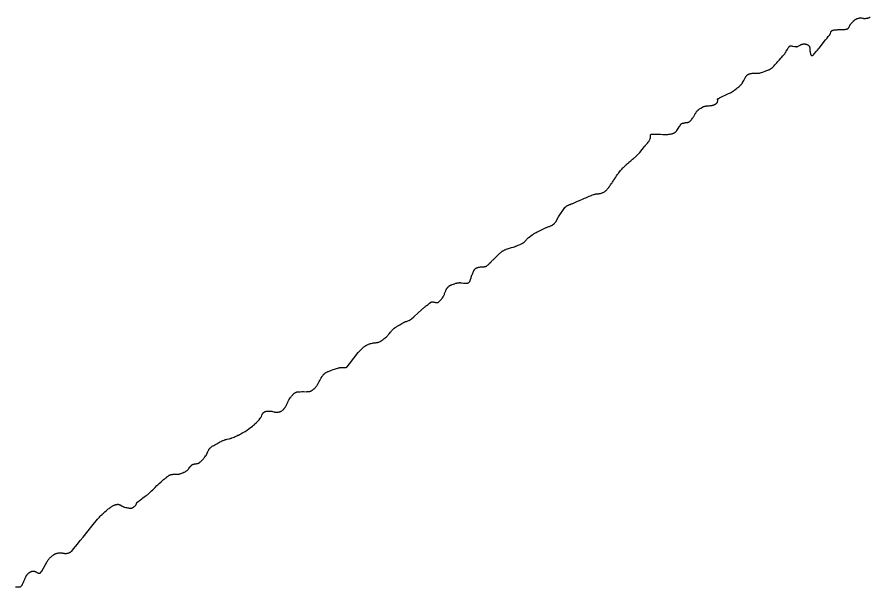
# Model space of a CAD drawing. Header units: millimetres. Extents: x 642261 to 742091, y 6812581 to 6930561.
# Drawn here: x 686023 to 688181, y 6819034 to 6820477 of the extents above; entities that cross this region are included whole.
import ezdxf

# ---------------------------------------------------------------- set-up
doc = ezdxf.new("R2010")
doc.units = ezdxf.units.MM
doc.layers.add('LimiteRegional', color=10, linetype='Continuous')

msp = doc.modelspace()

# ---------------------------------------------------------------- linework, layer by layer
at = {"layer": 'LimiteRegional', "color": 7, "linetype": 'Continuous'}
msp.add_lwpolyline([(686019.121, 6819034.8081), (686027.001, 6819034.398), (686028.212, 6819034.361), (686028.818, 6819034.3741), (686029.722, 6819034.4559), (686030.318, 6819034.563), (686030.613, 6819034.635), (686031.051, 6819034.77), (686031.626, 6819035.004), (686031.909, 6819035.147), (686032.326, 6819035.3951), (686032.735, 6819035.687), (686032.936, 6819035.8521), (686033.296, 6819036.1699), (686033.959, 6819036.8211), (686034.553, 6819037.4891), (686034.915, 6819037.9441), (686035.566, 6819038.873), (686035.86, 6819039.3461), (686036.397, 6819040.3071), (686036.883, 6819041.2861), (686037.776, 6819043.279), (686038.453, 6819044.792), (686038.817, 6819045.5491), (686039.417, 6819046.7959), (686039.801, 6819047.632), (686040.538, 6819049.316), (686041.244, 6819051.009), (686042.622, 6819054.4051), (686043.68, 6819056.943), (686044.424, 6819058.621), (686044.813, 6819059.455), (686045.422, 6819060.6961), (686046.067, 6819061.9241), (686046.406, 6819062.5331), (686046.975, 6819063.4741), (686047.38, 6819064.076), (686047.66, 6819064.4681), (686048.246, 6819065.2301), (686048.706, 6819065.7841), (686049.676, 6819066.8581), (686050.705, 6819067.897), (686051.421, 6819068.576), (686052.916, 6819069.9241), (686053.597, 6819070.5), (686054.058, 6819070.863), (686054.995, 6819071.544), (686055.472, 6819071.8611), (686055.953, 6819072.152), (686056.446, 6819072.4501), (686057.448, 6819072.9821), (686058.132, 6819073.305), (686058.596, 6819073.5071), (686059.543, 6819073.879), (686059.853, 6819073.986), (686060.487, 6819074.1731), (686061.133, 6819074.321), (686061.571, 6819074.4002), (686062.456, 6819074.511), (686063.126, 6819074.5551), (686063.575, 6819074.5671), (686064.473, 6819074.55), (686064.9201, 6819074.523), (686065.809, 6819074.432), (686066.684, 6819074.2961), (686067.256, 6819074.1821), (686068.366, 6819073.903), (686068.91, 6819073.7211), (686069.266, 6819073.574), (686069.965, 6819073.229), (686070.308, 6819073.0361), (686070.988, 6819072.617), (686072.998, 6819071.266), (686074.015, 6819070.644), (686074.533, 6819070.373), (686075.059, 6819070.1371), (686075.327, 6819070.035), (686077.068, 6819069.415), (686078.009, 6819069.1501), (686078.634, 6819069.031), (686078.94, 6819068.9951), (686079.388, 6819068.9771), (686079.771, 6819069.0031), (686079.956, 6819069.032), (686080.223, 6819069.098), (686080.598, 6819069.252), (686080.939, 6819069.478), (686081.0941, 6819069.6211), (686085.716, 6819074.319), (686099.128, 6819098.6211), (686099.612, 6819099.4761), (686100.631, 6819101.144), (686101.716, 6819102.756), (686102.477, 6819103.8), (686103, 6819104.483), (686104.087, 6819105.8191), (686105.373, 6819107.274), (686106.267, 6819108.2161), (686106.88, 6819108.833), (686108.145, 6819110.038), (686109.128, 6819110.918), (686109.8, 6819111.494), (686111.185, 6819112.62), (686111.896, 6819113.1701), (686113.36, 6819114.2461), (686114.876, 6819115.29), (686115.917, 6819115.9701), (686116.624, 6819116.415), (686118.069, 6819117.2891), (686118.577, 6819117.579), (686119.597, 6819118.1081), (686120.623, 6819118.5741), (686121.309, 6819118.8521), (686122.687, 6819119.3361), (686123.726, 6819119.641), (686124.421, 6819119.821), (686125.815, 6819120.1269), (686126.515, 6819120.257), (686127.918, 6819120.478), (686129.327, 6819120.657), (686132.158, 6819120.935), (686132.55, 6819120.963), (686133.335, 6819120.9841), (686134.122, 6819120.961), (686134.647, 6819120.925), (686135.698, 6819120.808), (686137.279, 6819120.547), (686138.334, 6819120.334), (686140.445, 6819119.8711), (686142.028, 6819119.54), (686142.819, 6819119.3961), (686143.873, 6819119.236), (686144.399, 6819119.1751), (686145.188, 6819119.109), (686145.975, 6819119.079), (686146.369, 6819119.08), (686147.154, 6819119.116), (686147.547, 6819119.153), (686148.134, 6819119.232), (686150.029, 6819119.583), (686150.984, 6819119.797), (686152.414, 6819120.172), (686153.827, 6819120.6181), (686154.5231, 6819120.871), (686155.434, 6819121.239), (686155.8809, 6819121.4381), (686156.541, 6819121.755), (686157.5, 6819122.2741), (686158.317, 6819122.783), (686158.712, 6819123.054), (686159.285, 6819123.483), (686160.098, 6819124.179), (686160.606, 6819124.679), (686160.85, 6819124.94), (686161.2, 6819125.346), (686166.02, 6819131.2401), (686175.537, 6819143.0541), (686182.685, 6819151.897), (686189.9871, 6819160.847), (686212.128, 6819187.9831), (686226.882, 6819206.0071), (686227.599, 6819206.8731), (686229.049, 6819208.574), (686230.522, 6819210.2401), (686231.516, 6819211.332), (686233.539, 6819213.48), (686235.086, 6819215.062), (686236.133, 6819216.1051), (686238.262, 6819218.1711), (686239.346, 6819219.1961), (686241.554, 6819221.235), (686243.816, 6819223.267), (686245.357, 6819224.6241), (686248.517, 6819227.353), (686252.057, 6819230.33), (686253.864, 6819231.797), (686255.693, 6819233.234), (686256.615, 6819233.938), (686258.474, 6819235.306), (686259.411, 6819235.968), (686260.825, 6819236.929), (686262.725, 6819238.1441), (686263.68, 6819238.7181), (686265.121, 6819239.536), (686266.569, 6819240.2951), (686267.296, 6819240.651), (686268.592, 6819241.242), (686269.242, 6819241.5181), (686270.219, 6819241.903), (686271.689, 6819242.4181), (686273.165, 6819242.851), (686273.904, 6819243.0351), (686274.8909, 6819243.2461), (686275.386, 6819243.336), (686276.128, 6819243.452), (686277.243, 6819243.5801), (686277.678, 6819243.607), (686278.55, 6819243.5911), (686279.423, 6819243.4901), (686280.006, 6819243.3801), (686280.395, 6819243.2881), (686281.173, 6819243.0651), (686282.05, 6819242.7571), (686282.635, 6819242.5219), (686283.808, 6819241.991), (686284.396, 6819241.7), (686285.043, 6819241.359), (686285.573, 6819241.0799), (686289.124, 6819239.0821), (686290.911, 6819238.127), (686291.807, 6819237.6891), (686292.706, 6819237.2891), (686293.156, 6819237.105), (686294.059, 6819236.775), (686294.511, 6819236.6321), (686295.19, 6819236.4461), (686298.449, 6819235.644), (686300.113, 6819235.2561), (686302.636, 6819234.728), (686304.328, 6819234.433), (686305.175, 6819234.308), (686306.445, 6819234.153), (686308.132, 6819234.016), (686308.972, 6819233.9821), (686310.225, 6819233.9791), (686311.467, 6819234.0381), (686312.084, 6819234.0931), (686312.466, 6819234.139), (686313.224, 6819234.274), (686313.971, 6819234.462), (686314.463, 6819234.6151), (686315.433, 6819234.9841), (686316.148, 6819235.312), (686316.618, 6819235.554), (686317.543, 6819236.089), (686317.998, 6819236.38), (686318.892, 6819237.0061), (686319.764, 6819237.684), (686320.3341, 6819238.1621), (686321.443, 6819239.168), (686321.688, 6819239.41), (686322.145, 6819239.9131), (686322.563, 6819240.44), (686322.822, 6819240.802), (686323.3, 6819241.549), (686323.521, 6819241.9321), (686323.935, 6819242.712), (686324.32, 6819243.5061), (686325.046, 6819245.102), (686325.596, 6819246.278), (686325.886, 6819246.85), (686326.299, 6819247.589), (686326.519, 6819247.9461), (686326.871, 6819248.4641), (686327.253, 6819248.9581), (686327.456, 6819249.1951), (686327.892, 6819249.647), (686328.125, 6819249.8611), (686328.494, 6819250.1661), (686333.022, 6819253.6281), (686335.298, 6819255.344), (686338.729, 6819257.898), (686341.462, 6819259.8941), (686346.9439, 6819263.8631), (686349.6651, 6819265.8741), (686351.014, 6819266.895), (686351.866, 6819267.5521), (686353.548, 6819268.891), (686355.205, 6819270.2601), (686356.295, 6819271.188), (686358.448, 6819273.076), (686360.04, 6819274.519), (686363.176, 6819277.459), (686366.265, 6819280.456), (686372.38, 6819286.5331), (686376.985, 6819291.08), (686379.317, 6819293.326), (686381.679, 6819295.5401), (686382.875, 6819296.6331), (686387.675, 6819300.9551), (686390.089, 6819303.087), (686392.522, 6819305.192), (686393.748, 6819306.233), (686396.226, 6819308.2851), (686397.479, 6819309.2951), (686399.379, 6819310.788), (686401.956, 6819312.7352), (686403.266, 6819313.6871), (686405.26, 6819315.0871), (686407.291, 6819316.45), (686408.322, 6819317.1171), (686408.899, 6819317.466), (686409.29, 6819317.6811), (686410.083, 6819318.069), (686410.485, 6819318.244), (686411.302, 6819318.556), (686412.132, 6819318.8221), (686412.694, 6819318.974), (686413.833, 6819319.2271), (686415.139, 6819319.434), (686416.022, 6819319.533), (686416.616, 6819319.583), (686417.814, 6819319.6511), (686419.633, 6819319.6861), (686420.856, 6819319.678), (686423.319, 6819319.62), (686426.095, 6819319.558), (686427.935, 6819319.564), (686428.849, 6819319.591), (686430.21, 6819319.6721), (686431.555, 6819319.811), (686432.22, 6819319.906), (686433.5351, 6819320.1551), (686434.184, 6819320.3121), (686435.145, 6819320.5911), (686437.446, 6819321.369), (686438.588, 6819321.783), (686440.289, 6819322.4381), (686441.974, 6819323.132), (686442.811, 6819323.494), (686443.2902, 6819323.7124), (686444.472, 6819324.251), (686445.296, 6819324.6451), (686446.524, 6819325.256), (686448.144, 6819326.1101), (686448.946, 6819326.554), (686450.141, 6819327.2411), (686451.9099, 6819328.32), (686452.355, 6819328.613), (686453.209, 6819329.2391), (686453.9784, 6819329.8788), (686454.542, 6819330.391), (686455.537, 6819331.396), (686456.015, 6819331.9211), (686456.938, 6819333.009), (686457.826, 6819334.1351), (686459.543, 6819336.446), (686460.822, 6819338.177), (686461.471, 6819339.025), (686462.358, 6819340.1251), (686462.814, 6819340.658), (686463.516, 6819341.4321), (686464.245, 6819342.168), (686464.621, 6819342.5211), (686465.398, 6819343.1921), (686465.801, 6819343.5081), (686466.425, 6819343.957), (686466.809, 6819344.205), (686467.607, 6819344.6409), (686468.445, 6819345.0061), (686469.022, 6819345.2151), (686469.415, 6819345.34), (686470.216, 6819345.5601), (686470.831, 6819345.7011), (686472.087, 6819345.934), (686473.372, 6819346.119), (686475.981, 6819346.4241), (686477.93, 6819346.679), (686478.889, 6819346.839), (686480.142, 6819347.105), (686480.754, 6819347.267), (686481.651, 6819347.554), (686482.518, 6819347.8991), (686482.939, 6819348.0971), (686483.752, 6819348.548), (686484.143, 6819348.803), (686484.71, 6819349.226), (686485.3739, 6819349.7721), (686486.676, 6819350.8871), (686487.944, 6819352.032), (686488.773, 6819352.8111), (686490.389, 6819354.4061), (686491.569, 6819355.633), (686492.341, 6819356.4641), (686493.851, 6819358.158), (686494.59, 6819359.019), (686496.041, 6819360.768), (686497.456, 6819362.55), (686498.383, 6819363.7542), (686500.2, 6819366.1981), (686500.535, 6819366.671), (686501.168, 6819367.639), (686501.76, 6819368.635), (686502.133, 6819369.312), (686502.838, 6819370.6931), (686503.817, 6819372.8121), (686505.674, 6819377.102), (686506.648, 6819379.208), (686507.168, 6819380.238), (686507.909, 6819381.577), (686508.303, 6819382.2291), (686508.931, 6819383.182), (686509.607, 6819384.102), (686509.965, 6819384.5491), (686510.702, 6819385.389), (686511.127, 6819385.8261), (686511.763, 6819386.4271), (686512.32, 6819386.9181), (686513.454, 6819387.868), (686514.609, 6819388.777), (686515.392, 6819389.362), (686516.982, 6819390.486), (686518.195, 6819391.2942), (686519.013, 6819391.818), (686520.667, 6819392.835), (686523.189, 6819394.302), (686524.89, 6819395.253), (686528.325, 6819397.13), (686533.778, 6819400.0871), (686536.509, 6819401.5291), (686539.256, 6819402.928), (686540.638, 6819403.608), (686543.427, 6819404.9201), (686544.836, 6819405.549), (686546.971, 6819406.453), (686548.365, 6819406.984), (686549.305, 6819407.302), (686549.936, 6819407.5), (686551.208, 6819407.866), (686552.169, 6819408.1191), (686554.105, 6819408.5791), (686559.955, 6819409.828), (686561.894, 6819410.2841), (686562.857, 6819410.532), (686564.292, 6819410.9411), (686565.711, 6819411.4011), (686566.414, 6819411.654), (686570.276, 6819413.14), (686572.1911, 6819413.913), (686575.044, 6819415.112), (686577.874, 6819416.359), (686579.28, 6819417.001), (686582.078, 6819418.324), (686583.469, 6819419.005), (686585.546, 6819420.051), (686588.298, 6819421.494), (686589.667, 6819422.2361), (686591.712, 6819423.376), (686594.762, 6819425.148), (686598.269, 6819427.282), (686599.999, 6819428.3701), (686602.567, 6819430.027), (686605.101, 6819431.718), (686606.357, 6819432.576), (686608.846, 6819434.317), (686610.489, 6819435.498), (686613.738, 6819437.9071), (686615.346, 6819439.1371), (686618.528, 6819441.6471), (686621.67, 6819444.228), (686623.744, 6819445.989), (686625.118, 6819447.182), (686627.847, 6819449.6121), (686629.151, 6819450.8341), (686629.9969, 6819451.668), (686631.636, 6819453.376), (686632.433, 6819454.246), (686633.994, 6819456.0121), (686635.519, 6819457.8011), (686638.525, 6819461.399), (686638.803, 6819461.7431), (686639.315, 6819462.454), (686639.777, 6819463.1921), (686640.06, 6819463.697), (686640.579, 6819464.733), (686640.819, 6819465.263), (686641.2701, 6819466.3401), (686642.564, 6819469.635), (686643.035, 6819470.727), (686643.289, 6819471.2671), (686643.698, 6819472.067), (686644.308, 6819473.109), (686644.6471, 6819473.618), (686645.202, 6819474.361), (686645.821, 6819475.079), (686646.157, 6819475.427), (686646.887, 6819476.099), (686647.283, 6819476.4221), (686647.917, 6819476.889), (686648.524, 6819477.2901), (686648.9279, 6819477.5369), (686649.737, 6819477.982), (686650.1085, 6819478.1655), (686650.952, 6819478.5391), (686651.762, 6819478.8431), (686652.303, 6819479.017), (686653.383, 6819479.3041), (686654.6, 6819479.539), (686655.411, 6819479.6491), (686655.952, 6819479.705), (686657.034, 6819479.78), (686658.656, 6819479.8151), (686659.738, 6819479.802), (686661.9011, 6819479.73), (686664.332, 6819479.655), (686664.75, 6819479.6431), (686665.584, 6819479.5861), (686666.419, 6819479.4891), (686666.9761, 6819479.4051), (686668.089, 6819479.196), (686669.758, 6819478.8041), (686673.097, 6819477.8901), (686674.766, 6819477.4491), (686675.6, 6819477.251), (686676.713, 6819477.0201), (686677.27, 6819476.923), (686678.104, 6819476.803), (686678.939, 6819476.7211), (686679.356, 6819476.695), (686680.191, 6819476.6771), (686680.608, 6819476.6859), (686681.234, 6819476.7241), (686682.809, 6819476.9), (686683.594, 6819477.0211), (686684.768, 6819477.242), (686685.9329, 6819477.513), (686686.512, 6819477.668), (686687.662, 6819478.019), (686688.232, 6819478.2141), (686689.079, 6819478.533), (686690.195, 6819479.0081), (686690.746, 6819479.267), (686691.563, 6819479.682), (686692.766, 6819480.369), (686693.809, 6819481.044), (686694.321, 6819481.4061), (686695.076, 6819481.9771), (686696.176, 6819482.9031), (686697.237, 6819483.9131), (686697.751, 6819484.451), (686698.304, 6819485.0621), (686699.347, 6819486.304), (686700.31, 6819487.567), (686700.9121, 6819488.4211), (686701.297, 6819488.9951), (686702.0299, 6819490.152), (686702.802, 6819491.467), (686703.289, 6819492.3511), (686704.207, 6819494.131), (686704.644, 6819495.0271), (686705.481, 6819496.824), (686707.873, 6819502.212), (686708.691, 6819503.987), (686709.114, 6819504.867), (686709.773, 6819506.175), (686710.468, 6819507.4681), (686710.831, 6819508.1072), (686711.593, 6819509.3719), (686711.994, 6819509.995), (686712.624, 6819510.92), (686715.12, 6819514.4341), (686716.398, 6819516.159), (686717.726, 6819517.8571), (686718.415, 6819518.695), (686719.368, 6819519.8001), (686719.86, 6819520.3461), (686720.621, 6819521.158), (686721.819, 6819522.358), (686723.1151, 6819523.559), (686723.783, 6819524.137), (686724.808, 6819524.965), (686725.862, 6819525.736), (686726.4, 6819526.0972), (686727.499, 6819526.762), (686728.06, 6819527.0621), (686728.915, 6819527.47), (686729.691, 6819527.785), (686730.083, 6819527.924), (686730.679, 6819528.11), (686731.587, 6819528.3331), (686732.513, 6819528.484), (686732.983, 6819528.531), (686734.213, 6819528.619), (686736.673, 6819528.746), (686739.133, 6819528.8241), (686744.055, 6819528.9161), (686747.747, 6819528.9352), (686755.133, 6819528.866), (686757.594, 6819528.8761), (686758.825, 6819528.898), (686760.671, 6819528.957), (686761.185, 6819528.988), (686762.201, 6819529.1091), (686763.201, 6819529.3021), (686763.858, 6819529.469), (686764.293, 6819529.597), (686765.154, 6819529.8879), (686766.109, 6819530.27), (686766.739, 6819530.5551), (686767.98, 6819531.189), (686768.593, 6819531.535), (686769.803, 6819532.279), (686770.994, 6819533.0821), (686771.779, 6819533.6441), (686773.327, 6819534.8171), (686774.42, 6819535.7041), (686775.117, 6819536.3071), (686776.442, 6819537.5411), (686777.073, 6819538.1751), (686778.28, 6819539.4749), (686779.422, 6819540.8229), (686780.154, 6819541.751), (686780.6311, 6819542.3831), (686781.563, 6819543.681), (686782.526, 6819545.1321), (686783.133, 6819546.1161), (686783.523, 6819546.779), (686784.276, 6819548.1191), (686785.345, 6819550.1581), (686786.031, 6819551.53), (686787.37, 6819554.292), (686788.888, 6819557.396), (686789.949, 6819559.442), (686790.504, 6819560.455), (686791.375, 6819561.955), (686792.303, 6819563.429), (686792.792, 6819564.154), (686795.025, 6819567.377), (686796.175, 6819568.9741), (686797.366, 6819570.5351), (686797.979, 6819571.2961), (686798.821, 6819572.2871), (686799.252, 6819572.769), (686799.9141, 6819573.476), (686800.944, 6819574.4921), (686801.9, 6819575.3451), (686802.393, 6819575.7521), (686803.154, 6819576.336), (686803.941, 6819576.887), (686804.344, 6819577.149), (686805.174, 6819577.6441), (686805.599, 6819577.877), (686806.253, 6819578.207), (686808.417, 6819579.2061), (686809.866, 6819579.831), (686810.835, 6819580.232), (686812.779, 6819581), (686814.243, 6819581.5501), (686817.181, 6819582.5971), (686819.149, 6819583.268), (686823.102, 6819584.5771), (686826.081, 6819585.562), (686831.792, 6819587.4671), (686834.657, 6819588.368), (686836.58, 6819588.928), (686837.547, 6819589.1921), (686839.006, 6819589.565), (686839.673, 6819589.7031), (686840.12, 6819589.7701), (686841.021, 6819589.85), (686841.474, 6819589.868), (686842.383, 6819589.8681), (686843.297, 6819589.834), (686845.13, 6819589.7271), (686846.504, 6819589.6721), (686847.189, 6819589.671), (686848.212, 6819589.721), (686849.753, 6819589.801), (686851.897, 6819589.856), (686852.969, 6819589.9161), (686854.017, 6819590.0281), (686854.526, 6819590.111), (686855.266, 6819590.277), (686855.895, 6819590.4751), (686856.197, 6819590.5941), (686856.634, 6819590.7991), (686857.0479, 6819591.0401), (686857.246, 6819591.174), (686857.622, 6819591.473), (686857.8, 6819591.638), (686858.054, 6819591.9071), (686864.484, 6819599.2951), (686886.561, 6819627.6801), (686887.93, 6819629.4001), (686888.628, 6819630.2451), (686889.692, 6819631.4961), (686891.329, 6819633.331), (686893.019, 6819635.1181), (686893.884, 6819635.9931), (686895.659, 6819637.7061), (686896.57, 6819638.545), (686897.965, 6819639.7791), (686899.884, 6819641.382), (686900.869, 6819642.165), (686902.381, 6819643.317), (686903.935, 6819644.44), (686904.728, 6819644.992), (686905.347, 6819645.405), (686906.603, 6819646.179), (686907.879, 6819646.888), (686908.741, 6819647.326), (686909.32, 6819647.605), (686910.488, 6819648.1311), (686911.816, 6819648.6772), (686912.709, 6819649.018), (686914.51, 6819649.6511), (686915.418, 6819649.9471), (686917.2441, 6819650.506), (686919.081, 6819651.0331), (686922.77, 6819652.051), (686923.848, 6819652.31), (686924.574, 6819652.445), (686926.041, 6819652.6411), (686927.522, 6819652.765), (686930.503, 6819652.9241), (686931.99, 6819653.0201), (686932.731, 6819653.085), (686934.201, 6819653.272), (686934.93, 6819653.4001), (686936.012, 6819653.6482), (686937.079, 6819653.9729), (686937.606, 6819654.1691), (686938.467, 6819654.52), (686940.156, 6819655.274), (686941.806, 6819656.0901), (686942.884, 6819656.667), (686943.595, 6819657.0661), (686944.995, 6819657.896), (686946.541, 6819658.878), (686947.555, 6819659.5581), (686949.546, 6819660.9761), (686950.526, 6819661.711), (686952.456, 6819663.228), (686954.353, 6819664.7971), (686955.603, 6819665.8681), (686958.073, 6819668.055), (686958.604, 6819668.5421), (686959.636, 6819669.541), (686960.633, 6819670.5701), (686961.28, 6819671.2711), (686962.54, 6819672.7021), (686964.361, 6819674.9051), (686967.887, 6819679.393), (686969.664, 6819681.614), (686970.571, 6819682.7041), (686971.81, 6819684.1271), (686972.445, 6819684.8221), (686973.4199, 6819685.8431), (686974.428, 6819686.8321), (686974.945, 6819687.3142), (686976.009, 6819688.249), (686976.557, 6819688.701), (686977.4, 6819689.358), (686979.97, 6819691.236), (686981.708, 6819692.4461), (686982.877, 6819693.236), (686985.237, 6819694.7769), (686987.026, 6819695.902), (686988.226, 6819696.6379), (686990.644, 6819698.082), (686991.414, 6819698.524), (686994.308, 6819700.185), (686996.771, 6819701.553), (687001.732, 6819704.2321), (687002.203, 6819704.477), (687003.161, 6819704.9399), (687004.137, 6819705.3721), (687004.797, 6819705.645), (687006.132, 6819706.1609), (687008.165, 6819706.881), (687012.251, 6819708.272), (687014.258, 6819709.018), (687015.243, 6819709.421), (687016.529, 6819709.999), (687017.159, 6819710.309), (687018.085, 6819710.804), (687018.986, 6819711.339), (687019.426, 6819711.623), (687020.284, 6819712.228), (687020.7, 6819712.55), (687021.309, 6819713.0581), (687026.944, 6819718.0451), (687038.117, 6819728.111), (687054.109, 6819742.568), (687055.829, 6819744.086), (687056.995, 6819745.077), (687059.366, 6819747.0141), (687060.569, 6819747.9611), (687063.006, 6819749.8181), (687065.474, 6819751.628), (687067.133, 6819752.811), (687070.47, 6819755.1321), (687070.851, 6819755.3711), (687071.111, 6819755.5101), (687071.646, 6819755.742), (687071.92, 6819755.8361), (687072.481, 6819755.984), (687073.058, 6819756.082), (687073.451, 6819756.121), (687074.2539, 6819756.143), (687074.87, 6819756.1161), (687075.287, 6819756.08), (687076.132, 6819755.9691), (687077.425, 6819755.727), (687078.299, 6819755.5301), (687080.06, 6819755.102), (687082.036, 6819754.653), (687083.011, 6819754.4761), (687083.866, 6819754.3641), (687084.288, 6819754.326), (687084.913, 6819754.2972), (687085.527, 6819754.305), (687085.83, 6819754.3241), (687086.426, 6819754.396), (687086.719, 6819754.45), (687087.151, 6819754.5541), (687087.714, 6819754.7401), (687087.989, 6819754.854), (687088.393, 6819755.055), (687088.98, 6819755.423), (687089.532, 6819755.8271), (687090.602, 6819756.6641), (687091.629, 6819757.535), (687092.292, 6819758.135), (687093.568, 6819759.3761), (687094.485, 6819760.34), (687095.08, 6819760.997), (687096.234, 6819762.344), (687096.795, 6819763.033), (687097.89, 6819764.436), (687098.955, 6819765.87), (687099.652, 6819766.84), (687101.026, 6819768.809), (687101.424, 6819769.4051), (687102.167, 6819770.622), (687102.848, 6819771.869), (687103.271, 6819772.716), (687104.057, 6819774.4391), (687104.425, 6819775.3131), (687105.122, 6819777.079), (687107.094, 6819782.426), (687107.779, 6819784.1901), (687108.139, 6819785.0621), (687108.707, 6819786.3561), (687109.2469, 6819787.487), (687109.531, 6819788.045), (687109.978, 6819788.872), (687110.697, 6819790.0851), (687111.484, 6819791.2631), (687111.906, 6819791.837), (687112.5, 6819792.5869), (687112.811, 6819792.954), (687113.297, 6819793.4951), (687114.069, 6819794.283), (687114.495, 6819794.684), (687115.368, 6819795.44), (687116.266, 6819796.14), (687116.878, 6819796.577), (687118.132, 6819797.3871), (687119.098, 6819797.9441), (687119.753, 6819798.294), (687121.086, 6819798.948), (687121.764, 6819799.255), (687122.947, 6819799.7551), (687123.141, 6819799.836), (687124.541, 6819800.382), (687127.399, 6819801.4131), (687129.263, 6819802.0431), (687130.194, 6819802.339), (687131.592, 6819802.7611), (687133.69, 6819803.337), (687135.794, 6819803.8441), (687136.848, 6819804.069), (687138.965, 6819804.463), (687140.028, 6819804.6291), (687141.629, 6819804.8411), (687142.047, 6819804.884), (687142.8839, 6819804.9361), (687143.723, 6819804.9481), (687144.282, 6819804.935), (687145.403, 6819804.8651), (687146.244, 6819804.78), (687147.93, 6819804.5441), (687152.997, 6819803.6361), (687154.687, 6819803.3861), (687155.531, 6819803.2911), (687156.796, 6819803.1981), (687158.059, 6819803.1791), (687158.69, 6819803.2021), (687160.454, 6819803.314), (687161.344, 6819803.406), (687162.229, 6819803.539), (687162.667, 6819803.6252), (687163.528, 6819803.8481), (687163.95, 6819803.9871), (687164.569, 6819804.2361), (687165.103, 6819804.501), (687165.363, 6819804.6511), (687165.745, 6819804.8981), (687166.294, 6819805.324), (687166.815, 6819805.821), (687167.062, 6819806.098), (687167.381, 6819806.4851), (687167.97, 6819807.2661), (687168.497, 6819808.058), (687168.817, 6819808.5901), (687169.39, 6819809.666), (687169.767, 6819810.482), (687169.996, 6819811.0291), (687170.409, 6819812.13), (687170.595, 6819812.683), (687170.937, 6819813.794), (687171.248, 6819814.908), (687171.828, 6819817.1391), (687172.278, 6819818.804), (687172.523, 6819819.631), (687172.932, 6819820.862), (687173.405, 6819822.079), (687173.672, 6819822.6809), (687174.068, 6819823.562), (687174.804, 6819825.3411), (687175.267, 6819826.535), (687176.171, 6819828.927), (687176.868, 6819830.7111), (687177.619, 6819832.475), (687178.025, 6819833.3461), (687178.684, 6819834.6351), (687179.33, 6819835.76), (687179.677, 6819836.3139), (687180.232, 6819837.133), (687180.832, 6819837.937), (687181.15, 6819838.332), (687181.824, 6819839.111), (687182.182, 6819839.493), (687182.745, 6819840.057), (687183.192, 6819840.4661), (687183.496, 6819840.721), (687184.117, 6819841.191), (687184.433, 6819841.4071), (687185.079, 6819841.804), (687185.739, 6819842.156), (687186.186, 6819842.3691), (687187.097, 6819842.7439), (687187.793, 6819842.988), (687188.262, 6819843.134), (687189.212, 6819843.3931), (687190.658, 6819843.715), (687191.632, 6819843.8991), (687193.59, 6819844.237), (687195.783, 6819844.643), (687196.865, 6819844.888), (687197.23, 6819844.972), (687197.971, 6819845.1081), (687198.724, 6819845.206), (687199.233, 6819845.2519), (687200.262, 6819845.3111), (687201.825, 6819845.3379), (687203.915, 6819845.337), (687204.952, 6819845.353), (687205.974, 6819845.4011), (687206.479, 6819845.4401), (687207.226, 6819845.525), (687208.199, 6819845.6941), (687208.674, 6819845.807), (687209.371, 6819846.0171), (687210.047, 6819846.2821), (687210.376, 6819846.4361), (687211.015, 6819846.7931), (687211.325, 6819846.998), (687211.776, 6819847.338), (687212.957, 6819848.327), (687213.727, 6819848.999), (687215.231, 6819850.3661), (687217.415, 6819852.4641), (687218.837, 6819853.886), (687221.644, 6819856.7511), (687223.754, 6819858.892), (687224.8219, 6819859.952), (687226.452, 6819861.521), (687227.65, 6819862.659), (687230.019, 6819864.9591), (687237.043, 6819871.9331), (687239.407, 6819874.238), (687240.601, 6819875.3781), (687242.414, 6819877.0701), (687244.879, 6819879.281), (687246.137, 6819880.364), (687248.06, 6819881.954), (687250.033, 6819883.4991), (687251.04, 6819884.2531), (687251.798, 6819884.795), (687252.309, 6819885.144), (687253.346, 6819885.8131), (687254.933, 6819886.746), (687256.012, 6819887.325), (687256.739, 6819887.693), (687258.213, 6819888.389), (687259.898, 6819889.114), (687261.036, 6819889.567), (687263.343, 6819890.408), (687264.509, 6819890.8011), (687266.8619, 6819891.544), (687269.237, 6819892.2421), (687274.017, 6819893.578), (687277.596, 6819894.5951), (687279.374, 6819895.129), (687282.017, 6819895.985), (687283.757, 6819896.602), (687284.62, 6819896.927), (687285.903, 6819897.438), (687287.5989, 6819898.133), (687290.992, 6819899.5161), (687293.529, 6819900.5691), (687296.052, 6819901.656), (687297.306, 6819902.218), (687299.7951, 6819903.391), (687301.029, 6819904.0061), (687302.862, 6819904.971), (687303.296, 6819905.217), (687304.133, 6819905.747), (687304.934, 6819906.322), (687305.449, 6819906.73), (687306.44, 6819907.5941), (687307.154, 6819908.281), (687307.6169, 6819908.7539), (687308.52, 6819909.731), (687309.398, 6819910.74), (687311.117, 6819912.8091), (687312.408, 6819914.361), (687313.735, 6819915.871), (687314.422, 6819916.598), (687315.491, 6819917.6411), (687316.235, 6819918.2971), (687316.619, 6819918.6119), (687317.209, 6819919.0651), (687321.365, 6819922.1061), (687323.458, 6819923.6081), (687326.625, 6819925.8211), (687329.836, 6819927.9691), (687331.462, 6819929.014), (687333.654, 6819930.37), (687334.761, 6819931.03), (687336.437, 6819931.998), (687338.99, 6819933.3911), (687341.495, 6819934.691), (687343.172, 6819935.5391), (687346.538, 6819937.198), (687351.614, 6819939.6091), (687355.013, 6819941.1791), (687361.832, 6819944.267), (687362.773, 6819944.676), (687364.68, 6819945.427), (687365.964, 6819945.8931), (687368.549, 6819946.7911), (687370.489, 6819947.4741), (687372.4159, 6819948.2049), (687373.372, 6819948.6001), (687374.792, 6819949.2401), (687376.14, 6819949.9231), (687376.804, 6819950.289), (687377.787, 6819950.867), (687378.751, 6819951.481), (687379.225, 6819951.8009), (687380.154, 6819952.4661), (687380.609, 6819952.8121), (687381.279, 6819953.3459), (687382.145, 6819954.0871), (687382.566, 6819954.4689), (687383.182, 6819955.0581), (687384.067, 6819955.975), (687384.812, 6819956.822), (687385.169, 6819957.2571), (687385.684, 6819957.9241), (687386.407, 6819958.9561), (687387.069, 6819960.023), (687387.376, 6819960.5711), (687393.472, 6819971.853), (687409.544, 6819994.8301), (687410.075, 6819995.5411), (687410.449, 6819995.9921), (687411.244, 6819996.842), (687411.664, 6819997.2421), (687412.544, 6819997.9981), (687413.476, 6819998.697), (687414.122, 6819999.134), (687414.564, 6819999.413), (687415.471, 6819999.946), (687416.526, 6820000.5061), (687417.247, 6820000.8589), (687418.725, 6820001.5241), (687419.479, 6820001.839), (687421.012, 6820002.4411), (687422.566, 6820003.0161), (687425.694, 6820004.136), (687428.012, 6820004.999), (687429.148, 6820005.452), (687430.8111, 6820006.173), (687441.204, 6820010.913), (687446.402, 6820013.241), (687454.211, 6820016.6671), (687459.432, 6820018.898), (687462.048, 6820019.9961), (687465.982, 6820021.6181), (687471.244, 6820023.7311), (687473.885, 6820024.764), (687477.859, 6820026.284), (687481.85, 6820027.766), (687483.852, 6820028.491), (687484.954, 6820028.844), (687485.699, 6820029.0391), (687486.199, 6820029.1521), (687487.2069, 6820029.346), (687487.97, 6820029.4651), (687489.508, 6820029.652), (687494.1711, 6820030.0561), (687495.721, 6820030.2291), (687496.492, 6820030.3379), (687497.642, 6820030.5411), (687498.781, 6820030.7991), (687499.345, 6820030.953), (687501.385, 6820031.5681), (687502.399, 6820031.897), (687503.909, 6820032.4261), (687505.3971, 6820033.006), (687506.1309, 6820033.318), (687507.572, 6820033.9941), (687508.278, 6820034.36), (687509.315, 6820034.947), (687510.213, 6820035.5111), (687510.653, 6820035.809), (687511.301, 6820036.2759), (687512.243, 6820037.025), (687513.147, 6820037.8371), (687513.583, 6820038.268), (687515.392, 6820040.1741), (687516.55, 6820041.4611), (687517.301, 6820042.326), (687518.763, 6820044.0721), (687519.826, 6820045.394), (687520.522, 6820046.282), (687521.885, 6820048.0721), (687523.876, 6820050.7901), (687525.18, 6820052.622), (687527.77, 6820056.3301), (687528.965, 6820058.078), (687529.747, 6820059.251), (687531.284, 6820061.6141), (687532.796, 6820063.992), (687534.5748, 6820066.8237), (687535.2641, 6820067.9212), (687535.5151, 6820068.3208), (687535.791, 6820068.76), (687536.2577, 6820069.4908), (687538.064, 6820072.319), (687538.5001, 6820072.9794), (687539.1931, 6820074.0291), (687539.9149, 6820075.1097), (687541.7732, 6820077.7833), (687542.0513, 6820078.1662), (687542.7944, 6820079.1872), (687542.9003, 6820079.3328), (687543.314, 6820079.8853), (687544.4924, 6820081.4196), (687545.8622, 6820083.1824), (687547.958, 6820085.7961), (687548.7774, 6820086.7815), (687550.262, 6820088.5671), (687551.1309, 6820089.5733), (687552.616, 6820091.293), (687553.811, 6820092.6391), (687556.24, 6820095.297), (687557.473, 6820096.608), (687559.346, 6820098.5531), (687561.888, 6820101.1021), (687563.178, 6820102.3581), (687565.136, 6820104.2189), (687567.124, 6820106.051), (687568.129, 6820106.9551), (687570.072, 6820108.6741), (687571.375, 6820109.8069), (687574.001, 6820112.0481), (687575.987, 6820113.7081), (687576.986, 6820114.5321), (687577.859, 6820115.238), (687579.631, 6820116.6181), (687580.825, 6820117.524), (687583.218, 6820119.3291), (687584.993, 6820120.703), (687586.732, 6820122.121), (687587.581, 6820122.853), (687588.822, 6820123.9881), (687599.448, 6820134.0801), (687610.68, 6820149.3161), (687611.488, 6820150.382), (687612.039, 6820151.081), (687613.169, 6820152.4551), (687614.327, 6820153.8041), (687616.69, 6820156.4651), (687618.47, 6820158.465), (687620.222, 6820160.501), (687621.079, 6820161.543), (687622.328, 6820163.1461), (687622.819, 6820163.853), (687623.117, 6820164.34), (687623.652, 6820165.345), (687623.895, 6820165.861), (687624.342, 6820166.9111), (687625.545, 6820170.1001), (687625.627, 6820170.328), (687625.756, 6820170.7932), (687625.845, 6820171.2659), (687625.885, 6820171.5861), (687625.925, 6820172.235), (687625.911, 6820173.227), (687625.785, 6820175.2441), (687625.765, 6820176.251), (687625.785, 6820176.7501), (687625.857, 6820177.409), (687625.915, 6820177.7351), (687626.036, 6820178.217), (687626.202, 6820178.6921), (687626.304, 6820178.9271), (687626.548, 6820179.3881), (687626.692, 6820179.615), (687626.937, 6820179.95), (687627.149, 6820180.188), (687627.299, 6820180.3291), (687627.619, 6820180.5691), (687627.787, 6820180.669), (687628.137, 6820180.829), (687628.502, 6820180.9411), (687628.75, 6820180.9892), (687629.253, 6820181.027), (687634.747, 6820181.0101), (687637.494, 6820180.9782), (687641.615, 6820180.8991), (687647.7931, 6820180.71), (687651.085, 6820180.568), (687657.67, 6820180.244), (687660.962, 6820180.1091), (687662.608, 6820180.059), (687664.111, 6820180.0491), (687665.112, 6820180.0751), (687667.112, 6820180.19), (687668.111, 6820180.275), (687670.108, 6820180.489), (687672.104, 6820180.7451), (687676.097, 6820181.31), (687678.111, 6820181.631), (687679.107, 6820181.824), (687680.588, 6820182.1621), (687682.055, 6820182.569), (687682.783, 6820182.8011), (687684.231, 6820183.3321), (687684.95, 6820183.6321), (687686.024, 6820184.1311), (687686.925, 6820184.608), (687687.506, 6820184.9501), (687687.883, 6820185.1891), (687688.616, 6820185.692), (687689.319, 6820186.2291), (687690.206, 6820186.996), (687690.627, 6820187.4001), (687691.233, 6820188.0331), (687691.522, 6820188.3611), (687692.076, 6820189.0401), (687692.34, 6820189.39), (687692.719, 6820189.929), (687694.769, 6820193.0341), (687696.105, 6820195.1131), (687698.747, 6820199.2861), (687699.643, 6820200.794), (687700.023, 6820201.472), (687700.78, 6820202.832), (687701.368, 6820203.847), (687701.998, 6820204.849), (687702.335, 6820205.3441), (687702.874, 6820206.0751), (687703.081, 6820206.324), (687703.53, 6820206.7701), (687704.022, 6820207.1521), (687704.371, 6820207.376), (687704.612, 6820207.512), (687705.112, 6820207.757), (687705.502, 6820207.92), (687706.31, 6820208.1991), (687707.147, 6820208.431), (687708.857, 6820208.8271), (687710.121, 6820209.132), (687710.732, 6820209.3081), (687711.686, 6820209.568), (687712.332, 6820209.705), (687713.639, 6820209.9121), (687714.963, 6820210.0571), (687717.623, 6820210.2951), (687718.942, 6820210.454), (687719.596, 6820210.559), (687720.458, 6820210.7331), (687720.885, 6820210.838), (687721.518, 6820211.021), (687722.45, 6820211.3621), (687723.059, 6820211.639), (687723.36, 6820211.794), (687723.804, 6820212.049), (687724.303, 6820212.3651), (687725.257, 6820213.036), (687726.156, 6820213.756), (687726.727, 6820214.2601), (687727.097, 6820214.607), (687727.811, 6820215.322), (687728.5801, 6820216.1581), (687729.074, 6820216.732), (687730.026, 6820217.9131), (687730.941, 6820219.1271), (687732.715, 6820221.612), (687734.049, 6820223.478), (687734.869, 6820224.6501), (687735.389, 6820225.446), (687736.375, 6820227.0631), (687737.311, 6820228.707), (687739.123, 6820232.025), (687740.044, 6820233.678), (687740.518, 6820234.4971), (687741.509, 6820236.115), (687742.031, 6820236.911), (687742.856, 6820238.085), (687743.738, 6820239.2291), (687744.204, 6820239.7891), (687744.626, 6820240.269), (687745.503, 6820241.1879), (687746.419, 6820242.056), (687747.05, 6820242.6081), (687748.354, 6820243.6571), (687749.364, 6820244.4001), (687750.05, 6820244.8781), (687751.449, 6820245.7941), (687753.593, 6820247.095), (687757.928, 6820249.5651), (687758.736, 6820249.9991), (687759.284, 6820250.265), (687760.402, 6820250.743), (687760.971, 6820250.9569), (687762.128, 6820251.3381), (687763.308, 6820251.6631), (687764.106, 6820251.8501), (687765.728, 6820252.165), (687766.964, 6820252.355), (687767.795, 6820252.4641), (687769.474, 6820252.645), (687771.168, 6820252.7911), (687774.583, 6820253.035), (687777.145, 6820253.233), (687778.843, 6820253.399), (687779.686, 6820253.4991), (687780.943, 6820253.672), (687782.188, 6820253.882), (687782.806, 6820254.0021), (687783.893, 6820254.243), (687784.431, 6820254.378), (687785.232, 6820254.6011), (687786.416, 6820254.983), (687787.577, 6820255.4281), (687788.148, 6820255.676), (687789.27, 6820256.227), (687789.821, 6820256.5321), (687790.633, 6820257.028), (687791.339, 6820257.509), (687791.687, 6820257.7651), (687792.202, 6820258.168), (687792.957, 6820258.8171), (687793.692, 6820259.5221), (687794.051, 6820259.897), (687794.226, 6820260.0931), (687794.542, 6820260.494), (687794.815, 6820260.9071), (687794.976, 6820261.189), (687795.251, 6820261.763), (687795.423, 6820262.2031), (687795.697, 6820263.1031), (687795.842, 6820263.7121), (687796.09, 6820264.942), (687796.28, 6820265.862), (687796.329, 6820266.241), (687796.331, 6820266.507), (687796.275, 6820267.066), (687796.165, 6820267.6451), (687795.911, 6820268.8022), (687795.827, 6820269.348), (687795.809, 6820269.606), (687795.819, 6820269.9299), (687795.841, 6820270.0821), (687795.899, 6820270.2961), (687796.0186, 6820270.5361), (687796.2385, 6820270.7805), (687796.438, 6820270.914), (687797.799, 6820271.6331), (687800.532, 6820272.9901), (687802.361, 6820273.853), (687806.026, 6820275.535), (687808.778, 6820276.808), (687813.659, 6820279.088), (687823.426, 6820283.6261), (687828.297, 6820285.931), (687830.725, 6820287.103), (687831.35, 6820287.415), (687832.575, 6820288.0801), (687833.771, 6820288.7921), (687834.553, 6820289.29), (687836.087, 6820290.337), (687836.841, 6820290.882), (687838.326, 6820292.007), (687839.79, 6820293.169), (687842.685, 6820295.5521), (687844.86, 6820297.339), (687845.958, 6820298.2171), (687847.057, 6820299.075), (687849.2589, 6820300.7741), (687850.89, 6820302.0651), (687852.481, 6820303.4002), (687853.254, 6820304.092), (687854.256, 6820305.046), (687854.743, 6820305.5401), (687855.454, 6820306.303), (687856.138, 6820307.0961), (687856.47, 6820307.5051), (687857.185, 6820308.4471), (687857.638, 6820309.087), (687858.498, 6820310.392), (687859.3091, 6820311.7221), (687860.853, 6820314.4249), (687862.009, 6820316.455), (687862.437, 6820317.2051), (687863.261, 6820318.7191), (687865.633, 6820323.3161), (687866.454, 6820324.8431), (687866.88, 6820325.6009), (687867.546, 6820326.731), (687867.8, 6820327.133), (687868.342, 6820327.911), (687868.928, 6820328.653), (687869.203, 6820328.9701), (687869.778, 6820329.5811), (687870.231, 6820330.0191), (687870.945, 6820330.641), (687871.317, 6820330.936), (687871.893, 6820331.359), (687872.695, 6820331.885), (687873.11, 6820332.131), (687873.75, 6820332.4781), (687874.747, 6820332.9501), (687876.072, 6820333.478), (687876.958, 6820333.7831), (687877.55, 6820333.9671), (687878.736, 6820334.291), (687879.628, 6820334.4991), (687880.2241, 6820334.624), (687881.418, 6820334.8401), (687883.217, 6820335.097), (687884.422, 6820335.233), (687886.844, 6820335.4481), (687887.8491, 6820335.501), (687888.52, 6820335.51), (687889.867, 6820335.4781), (687891.215, 6820335.399), (687893.915, 6820335.187), (687895.935, 6820335.073), (687897.277, 6820335.06), (687897.945, 6820335.081), (687898.945, 6820335.155), (687899.941, 6820335.289), (687900.436, 6820335.381), (687902.285, 6820335.79), (687903.507, 6820336.0921), (687905.9309, 6820336.762), (687907.134, 6820337.125), (687909.527, 6820337.898), (687911.91, 6820338.7211), (687916.673, 6820340.451), (687918.066, 6820340.9549), (687920.842, 6820341.943), (687922.906, 6820342.706), (687924.944, 6820343.5261), (687925.95, 6820343.967), (687927.276, 6820344.598), (687927.932, 6820344.9351), (687928.905, 6820345.4701), (687929.865, 6820346.0442), (687930.339, 6820346.347), (687930.7991, 6820346.653), (687931.694, 6820347.2881), (687932.56, 6820347.949), (687933.123, 6820348.4031), (687934.218, 6820349.342), (687935.016, 6820350.0681), (687936.561, 6820351.5711), (687938.061, 6820353.122), (687941.016, 6820356.297), (687944.405, 6820359.9591), (687946.085, 6820361.7971), (687948.587, 6820364.5641), (687952.297, 6820368.738), (687955.956, 6820372.945), (687957.766, 6820375.063), (687961.348, 6820379.3311), (687963.12, 6820381.482), (687965.753, 6820384.731), (687966.624, 6820385.869), (687967.176, 6820386.644), (687968.222, 6820388.23), (687968.722, 6820389.039), (687969.686, 6820390.678), (687972.485, 6820395.6911), (687973.454, 6820397.359), (687973.957, 6820398.186), (687974.742, 6820399.4151), (687975.571, 6820400.626), (687976.005, 6820401.223), (687977.057, 6820402.6181), (687977.632, 6820403.2851), (687978.038, 6820403.6911), (687978.249, 6820403.878), (687978.576, 6820404.133), (687979.033, 6820404.42), (687979.271, 6820404.5371), (687979.641, 6820404.676), (687980.027, 6820404.765), (687980.226, 6820404.7891), (687980.482, 6820404.802), (687980.998, 6820404.78), (687981.343, 6820404.739), (687982.033, 6820404.6271), (687982.547, 6820404.5431), (687983.409, 6820404.4081), (687985.133, 6820404.097), (687990.298, 6820403.0611), (687992.015, 6820402.7641), (687992.871, 6820402.638), (687994.154, 6820402.4861), (687994.566, 6820402.457), (687995.385, 6820402.4661), (687996.195, 6820402.5592), (687996.73, 6820402.6631), (687997.086, 6820402.7491), (687997.793, 6820402.96), (687998.582, 6820403.252), (687999.106, 6820403.474), (688000.147, 6820403.9761), (688001.181, 6820404.537), (688003.239, 6820405.7549), (688004.78, 6820406.675), (688005.81, 6820407.2541), (688006.326, 6820407.5261), (688007.103, 6820407.905), (688007.884, 6820408.2411), (688008.276, 6820408.391), (688009.064, 6820408.6491), (688009.46, 6820408.7551), (688010.057, 6820408.881), (688011.419, 6820409.093), (688012.115, 6820409.177), (688013.174, 6820409.2711), (688014.247, 6820409.323), (688014.787, 6820409.3311), (688015.871, 6820409.3092), (688016.414, 6820409.277), (688017.228, 6820409.202), (688018.309, 6820409.046), (688018.846, 6820408.9441), (688019.647, 6820408.756), (688020.44, 6820408.527), (688020.832, 6820408.396), (688022.025, 6820407.9441), (688022.611, 6820407.6921), (688023.469, 6820407.277), (688024.296, 6820406.8152), (688024.695, 6820406.5641), (688025.46, 6820406.0221), (688025.824, 6820405.7301), (688026.345, 6820405.2631), (688026.779, 6820404.817), (688026.985, 6820404.584), (688027.28, 6820404.2191), (688027.688, 6820403.6391), (688028.053, 6820403.0171), (688028.2169, 6820402.6911), (688028.373, 6820402.349), (688028.647, 6820401.6631), (688028.874, 6820400.972), (688029, 6820400.5091), (688029.203, 6820399.5792), (688029.315, 6820398.877), (688029.374, 6820398.4081), (688029.457, 6820397.4671), (688029.521, 6820396.049), (688029.559, 6820393.206), (688029.607, 6820391.787), (688029.654, 6820391.079), (688029.767, 6820390.022), (688029.945, 6820388.9711), (688030.063, 6820388.4481), (688030.266, 6820387.597), (688030.673, 6820385.864), (688031.008, 6820384.571), (688031.399, 6820383.3131), (688031.6231, 6820382.706), (688031.96, 6820381.926), (688032.147, 6820381.5501), (688032.453, 6820381.009), (688032.793, 6820380.497), (688032.976, 6820380.2531), (688033.17, 6820380.0421), (688033.31, 6820379.9281), (688033.612, 6820379.7601), (688033.7731, 6820379.7039), (688034.115, 6820379.6481), (688034.479, 6820379.658), (688034.733, 6820379.7), (688035.262, 6820379.858), (688035.883, 6820380.144), (688036.308, 6820380.387), (688036.593, 6820380.5701), (688037.165, 6820380.9781), (688037.592, 6820381.314), (688038.424, 6820382.0401), (688039.206, 6820382.7981), (688039.686, 6820383.3), (688040.512, 6820384.2371), (688045.924, 6820390.728), (688048.61, 6820393.984), (688051.271, 6820397.2601), (688052.59, 6820398.9091), (688068.886, 6820419.4661), (688071.22, 6820422.3341), (688072.802, 6820424.2271), (688075.992, 6820427.9891), (688079.558, 6820432.232), (688079.756, 6820432.4841), (688080.118, 6820433.0211), (688080.44, 6820433.593), (688080.635, 6820433.9921), (688080.986, 6820434.8241), (688081.441, 6820436.1321), (688082.27, 6820438.798), (688082.573, 6820439.6531), (688082.738, 6820440.066), (688083.007, 6820440.6631), (688083.414, 6820441.41), (688083.642, 6820441.7579), (688084.021, 6820442.2431), (688084.448, 6820442.68), (688084.682, 6820442.879), (688085.193, 6820443.232), (688085.472, 6820443.385), (688085.922, 6820443.585), (688086.492, 6820443.7931), (688087.637, 6820444.156), (688088.787, 6820444.451), (688089.5561, 6820444.615), (688091.098, 6820444.875), (688091.871, 6820444.976), (688093.4209, 6820445.131), (688094.975, 6820445.2421), (688098.086, 6820445.4091), (688100.419, 6820445.563), (688101.583, 6820445.673), (688103.257, 6820445.818), (688104.376, 6820445.8811), (688106.618, 6820445.947), (688113.359, 6820445.979), (688115.602, 6820446.0532), (688116.721, 6820446.122), (688118.21, 6820446.257), (688118.953, 6820446.3461), (688120.065, 6820446.5101), (688121.174, 6820446.714), (688121.728, 6820446.8331), (688122.832, 6820447.106), (688123.382, 6820447.2621), (688124.207, 6820447.5211), (688124.534, 6820447.642), (688125.146, 6820447.934), (688125.705, 6820448.291), (688126.049, 6820448.561), (688126.268, 6820448.754), (688126.679, 6820449.171), (688127.105, 6820449.684), (688127.37, 6820450.0491), (688127.86, 6820450.8261), (688128.088, 6820451.235), (688128.518, 6820452.086), (688128.922, 6820452.9681), (688129.702, 6820454.776), (688130.307, 6820456.1161), (688130.63, 6820456.765), (688131.154, 6820457.6961), (688131.537, 6820458.2801), (688131.741, 6820458.5581), (688132.063, 6820458.958), (688133.015, 6820460.0801), (688134.897, 6820462.31), (688136.328, 6820463.96), (688137.816, 6820465.5821), (688138.592, 6820466.3791), (688139.67, 6820467.425), (688140.231, 6820467.9401), (688141.103, 6820468.702), (688142.489, 6820469.819), (688142.987, 6820470.1921), (688143.996, 6820470.8921), (688145.021, 6820471.5341), (688145.712, 6820471.9321), (688146.176, 6820472.1831), (688147.112, 6820472.654), (688148.178, 6820473.136), (688148.895, 6820473.4291), (688150.345, 6820473.952), (688151.0761, 6820474.183), (688152.553, 6820474.588), (688154.045, 6820474.9202), (688155.047, 6820475.1031), (688155.718, 6820475.2091), (688157.067, 6820475.384), (688157.808, 6820475.433), (688158.302, 6820475.429), (688159.292, 6820475.351), (688159.787, 6820475.282), (688160.779, 6820475.1001), (688163.756, 6820474.4221), (688164.747, 6820474.234), (688165.243, 6820474.161), (688165.986, 6820474.0851), (688166.727, 6820474.061), (688167.098, 6820474.0711), (688170.0339, 6820474.21), (688171.505, 6820474.3081), (688172.973, 6820474.4501), (688173.705, 6820474.5451), (688175.162, 6820474.792), (688175.886, 6820474.95), (688176.965, 6820475.2371), (688177.916, 6820475.549), (688178.389, 6820475.7261), (688179.093, 6820476.0221), (688180.139, 6820476.536), (688180.828, 6820476.929), (688181.17, 6820477.1421), (688181.679, 6820477.4831)], dxfattribs=at)

doc.saveas('drawing.dxf')
